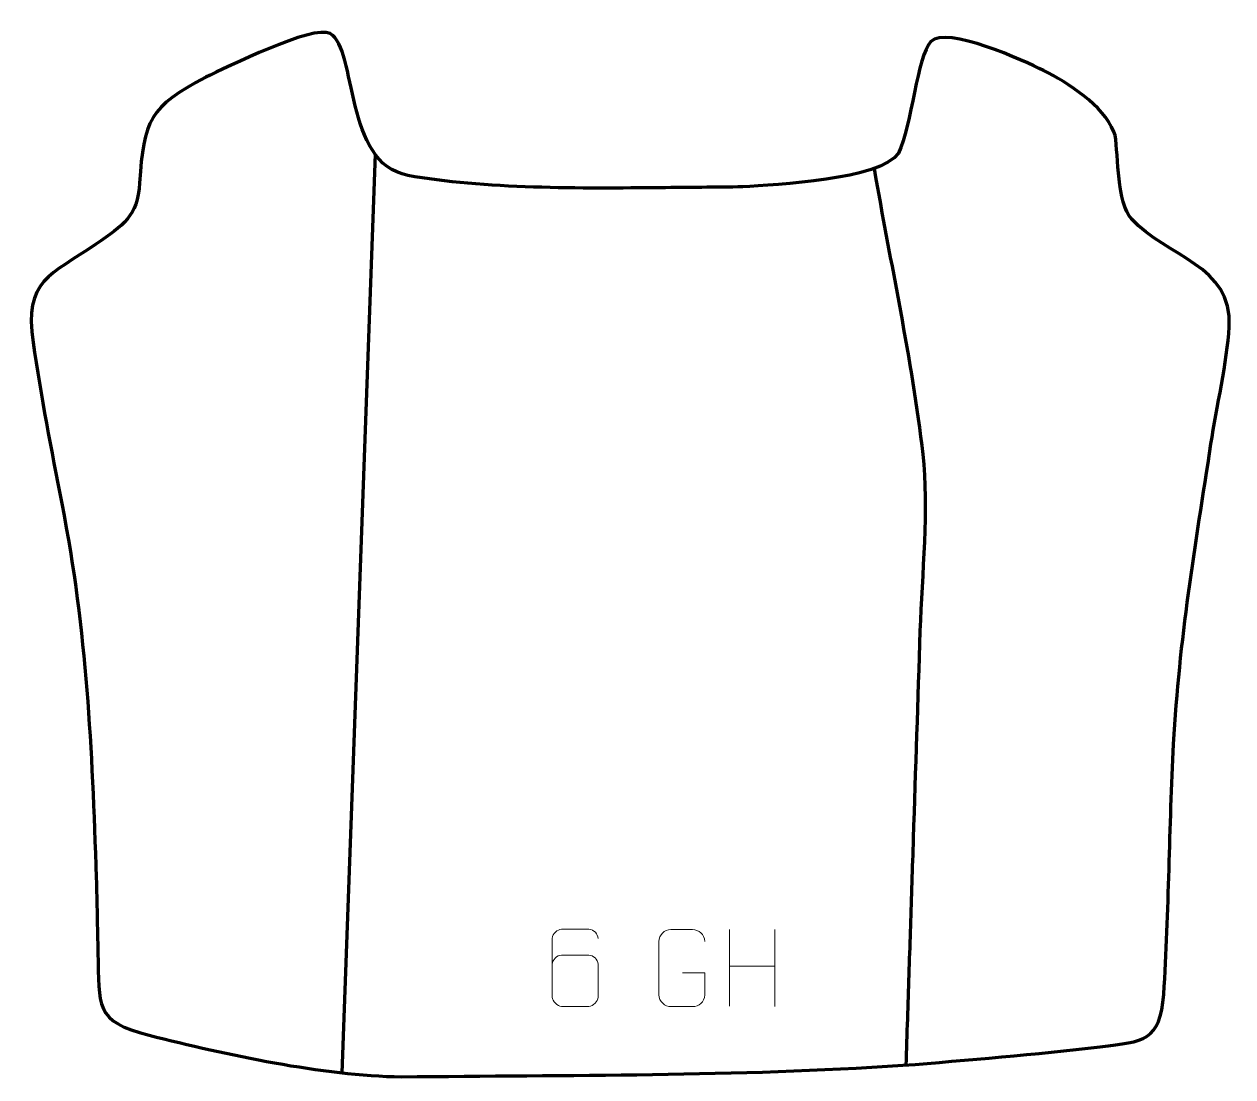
# Model space of a CAD drawing. Header units: millimetres. Extents: x -556 to -164, y 412 to 753.
import ezdxf

# ---------------------------------------------------------------- set-up
doc = ezdxf.new("R2010")
doc.units = ezdxf.units.MM
doc.header["$MEASUREMENT"] = 0
doc.layers.add('layer 2', color=7, linetype='Continuous')
doc.layers.add('layer 3', color=7, linetype='Continuous')

msp = doc.modelspace()

# ---------------------------------------------------------------- linework, layer by layer
at = {"layer": 'layer 2', "color": 142, "lineweight": 158}
msp.add_open_spline([(-441.8554, 711.0108), (-441.8554, 711.0108), (-452.6358, 413.3635), (-452.6358, 413.3635)], degree=3, dxfattribs=at)
msp.add_open_spline([(-280.2156, 706.4189), (-274.9784, 676.0181), (-267.9772, 644.3211), (-264.4427, 613.8375), (-264.4427, 613.8375), (-262.4051, 596.2647), (-264.7544, 574.7063), (-265.3411, 556.6272), (-265.3411, 556.6272), (-266.0701, 534.1657), (-266.8013, 511.7042), (-267.5313, 489.2428), (-267.5313, 489.2428), (-267.8395, 479.7586), (-268.1478, 470.2743), (-268.456, 460.79), (-268.456, 460.79), (-268.456, 460.79), (-268.5046, 459.2925), (-268.5046, 459.2925), (-268.5046, 459.2925), (-268.8128, 449.8082), (-269.1211, 440.3239), (-269.4293, 430.8397), (-269.4293, 430.8397), (-269.5915, 425.848), (-269.7537, 420.8562), (-269.916, 415.8645)], degree=3, knots=[0, 0, 0, 0, 0.125, 0.125, 0.125, 0.125, 0.25, 0.25, 0.25, 0.25, 0.375, 0.375, 0.375, 0.375, 0.5, 0.5, 0.5, 0.5, 0.625, 0.625, 0.625, 0.625, 0.75, 0.75, 0.75, 0.75, 1, 1, 1, 1], dxfattribs=at)
at = {"layer": 'layer 3', "color": 242, "lineweight": 158}
msp.add_open_spline([(-322.6832, 700.4371), (-312.084, 701.2875), (-278.1832, 702.6196), (-272.3235, 711.3746), (-272.3235, 711.3746), (-268.073, 720.4035), (-266.1958, 742.8576), (-261.8184, 747.5509), (-261.8184, 747.5509), (-256.9202, 752.8028), (-231.2487, 741.174), (-225.3453, 738.2114), (-225.3453, 738.2114), (-217.344, 734.044), (-205.9663, 726.9865), (-202.522, 718.2833), (-202.522, 718.2833), (-202.522, 718.2833), (-202.1003, 717.2175), (-202.1003, 717.2175), (-202.1003, 717.2175), (-201.0533, 709.99), (-201.5042, 695.4335), (-196.8213, 690.0684), (-196.8213, 690.0684), (-185.3547, 677.7943), (-163.9773, 675.0069), (-165.133, 655.1513), (-165.133, 655.1513), (-165.7974, 643.7369), (-169.2585, 628.9801), (-171.0526, 617.1443), (-171.0526, 617.1443), (-176.1882, 583.6825), (-181.2827, 553.9697), (-183.1586, 519.9113), (-183.1586, 519.9113), (-184.5554, 492.9676), (-184.672, 465.6267), (-186.3412, 438.824), (-186.3412, 438.824), (-187.5899, 423.5769), (-192.6665, 423.5158), (-206.9052, 421.8275), (-206.9052, 421.8275), (-227.6933, 419.3624), (-249.9601, 417.4479), (-270.8712, 415.7886), (-270.8712, 415.7886), (-324.5752, 412.2202), (-379.3931, 412.6964), (-433.2709, 412.0581), (-433.2709, 412.0581), (-459.231, 412.4919), (-489.8066, 419.1944), (-515.0844, 425.538), (-515.0844, 425.538), (-532.9269, 430.0159), (-531.1766, 435.0653), (-531.6749, 452.2873), (-531.6749, 452.2873), (-531.9086, 460.366), (-531.9754, 468.4454), (-532.2093, 476.5252), (-532.2093, 476.5252), (-533.6989, 519.2533), (-535.1618, 555.5754), (-543.3883, 597.8813), (-543.3883, 597.8813), (-546.7621, 615.2322), (-550.1899, 632.5443), (-552.7023, 650.0475), (-552.7023, 650.0475), (-555.5744, 670.3429), (-547.231, 671.7128), (-532.354, 681.856), (-532.354, 681.856), (-523.308, 688.251), (-518.9002, 690.703), (-518.1806, 701.7871), (-518.1806, 701.7871), (-516.8692, 721.9878), (-515.0001, 726.4754), (-496.711, 735.9711), (-496.711, 735.9711), (-490.3419, 739.0566), (-461.7896, 753.1855), (-456.4166, 750.1267), (-456.4166, 750.1267), (-447.5043, 745.0529), (-452.176, 708.1118), (-431.2328, 704.175), (-431.2328, 704.175), (-407.214, 699.6602), (-374.1371, 699.9401), (-349.4054, 700.1794), (-349.4054, 700.1794), (-340.4981, 700.2655), (-331.5906, 700.3512), (-322.6832, 700.4371)], degree=3, knots=[0, 0, 0, 0, 0.03846154, 0.03846154, 0.03846154, 0.03846154, 0.07692308, 0.07692308, 0.07692308, 0.07692308, 0.11538462, 0.11538462, 0.11538462, 0.11538462, 0.15384615, 0.15384615, 0.15384615, 0.15384615, 0.19230769, 0.19230769, 0.19230769, 0.19230769, 0.23076923, 0.23076923, 0.23076923, 0.23076923, 0.26923077, 0.26923077, 0.26923077, 0.26923077, 0.30769231, 0.30769231, 0.30769231, 0.30769231, 0.34615385, 0.34615385, 0.34615385, 0.34615385, 0.38461538, 0.38461538, 0.38461538, 0.38461538, 0.42307692, 0.42307692, 0.42307692, 0.42307692, 0.46153846, 0.46153846, 0.46153846, 0.46153846, 0.5, 0.5, 0.5, 0.5, 0.53846154, 0.53846154, 0.53846154, 0.53846154, 0.57692308, 0.57692308, 0.57692308, 0.57692308, 0.61538462, 0.61538462, 0.61538462, 0.61538462, 0.65384615, 0.65384615, 0.65384615, 0.65384615, 0.69230769, 0.69230769, 0.69230769, 0.69230769, 0.73076923, 0.73076923, 0.73076923, 0.73076923, 0.76923077, 0.76923077, 0.76923077, 0.76923077, 0.80769231, 0.80769231, 0.80769231, 0.80769231, 0.84615385, 0.84615385, 0.84615385, 0.84615385, 0.88461538, 0.88461538, 0.88461538, 0.88461538, 0.92307692, 0.92307692, 0.92307692, 0.92307692, 1, 1, 1, 1], dxfattribs=at)
at = {"layer": 'layer 3', "color": 250, "lineweight": 9}
for points, knots in [([(-369.6239, 456.9177), (-369.648, 458.2572), (-371.0042, 459.9104), (-372.5761, 459.8761), (-372.5761, 459.8761), (-375.5609, 459.8758), (-378.5461, 459.8758), (-381.5315, 459.8761), (-381.5315, 459.8761), (-382.7506, 459.891), (-384.4788, 458.4534), (-384.4838, 456.9177), (-384.4838, 456.9177), (-384.4835, 450.5572), (-384.4835, 444.1964), (-384.4838, 437.8357), (-384.4838, 437.8357), (-384.4791, 436.6728), (-382.7506, 434.9017), (-381.5315, 434.8773), (-381.5315, 434.8773), (-378.5461, 434.8776), (-375.5609, 434.8776), (-372.5761, 434.8773), (-372.5761, 434.8773), (-371.298, 434.9211), (-369.6283, 436.5356), (-369.6239, 437.8357), (-369.6239, 437.8357), (-369.6239, 441.419), (-369.6239, 445.0021), (-369.6239, 448.5848), (-369.6239, 448.5848), (-369.6624, 450.063), (-371.2451, 451.4959), (-372.5761, 451.4939), (-372.5761, 451.4939), (-375.5609, 451.4942), (-378.5461, 451.4942), (-381.5315, 451.4939), (-381.5315, 451.4939), (-382.861, 451.4989), (-384.504, 449.9916), (-384.4623, 448.5631)], [0, 0, 0, 0, 0.08333333, 0.08333333, 0.08333333, 0.08333333, 0.16666667, 0.16666667, 0.16666667, 0.16666667, 0.25, 0.25, 0.25, 0.25, 0.33333333, 0.33333333, 0.33333333, 0.33333333, 0.41666667, 0.41666667, 0.41666667, 0.41666667, 0.5, 0.5, 0.5, 0.5, 0.58333333, 0.58333333, 0.58333333, 0.58333333, 0.66666667, 0.66666667, 0.66666667, 0.66666667, 0.75, 0.75, 0.75, 0.75, 0.83333333, 0.83333333, 0.83333333, 0.83333333, 1, 1, 1, 1]), ([(-342.2364, 445.7983), (-342.2364, 445.7983), (-335.0683, 445.7983), (-335.0683, 445.7983), (-335.0683, 445.7983), (-335.0683, 445.7983), (-335.0683, 438.6302), (-335.0683, 438.6302), (-335.0683, 438.6302), (-335.208, 436.3068), (-336.8852, 434.8272), (-339.033, 434.8164), (-339.033, 434.8164), (-341.3648, 434.8168), (-343.6968, 434.8168), (-346.0283, 434.8164), (-346.0283, 434.8164), (-347.9532, 434.711), (-349.9254, 436.5955), (-349.9142, 438.6128), (-349.9142, 438.6128), (-349.9138, 444.3829), (-349.9138, 450.1526), (-349.9142, 455.9219), (-349.9142, 455.9219), (-349.91, 458.06), (-348.1632, 459.7792), (-346.0109, 459.7658), (-346.0109, 459.7658), (-343.6852, 459.7658), (-341.3591, 459.7658), (-339.033, 459.7658), (-339.033, 459.7658), (-337.0863, 459.8012), (-335.0949, 458.3097), (-335.0683, 455.872)], [0, 0, 0, 0, 0.1, 0.1, 0.1, 0.1, 0.2, 0.2, 0.2, 0.2, 0.3, 0.3, 0.3, 0.3, 0.4, 0.4, 0.4, 0.4, 0.5, 0.5, 0.5, 0.5, 0.6, 0.6, 0.6, 0.6, 0.7, 0.7, 0.7, 0.7, 0.8, 0.8, 0.8, 0.8, 1, 1, 1, 1])]:
    msp.add_open_spline(points, degree=3, knots=knots, dxfattribs=at)
for points in [[(-327.0538, 459.7658), (-327.0538, 459.7658), (-327.0538, 434.9883), (-327.0538, 434.9883)], [(-312.4105, 459.7658), (-312.4105, 459.7658), (-312.4105, 434.8123), (-312.4105, 434.8123)], [(-327.0538, 447.8835), (-327.0538, 447.8835), (-312.4105, 447.8839), (-312.4105, 447.8839)]]:
    msp.add_open_spline(points, degree=3, dxfattribs=at)

doc.saveas('drawing.dxf')
